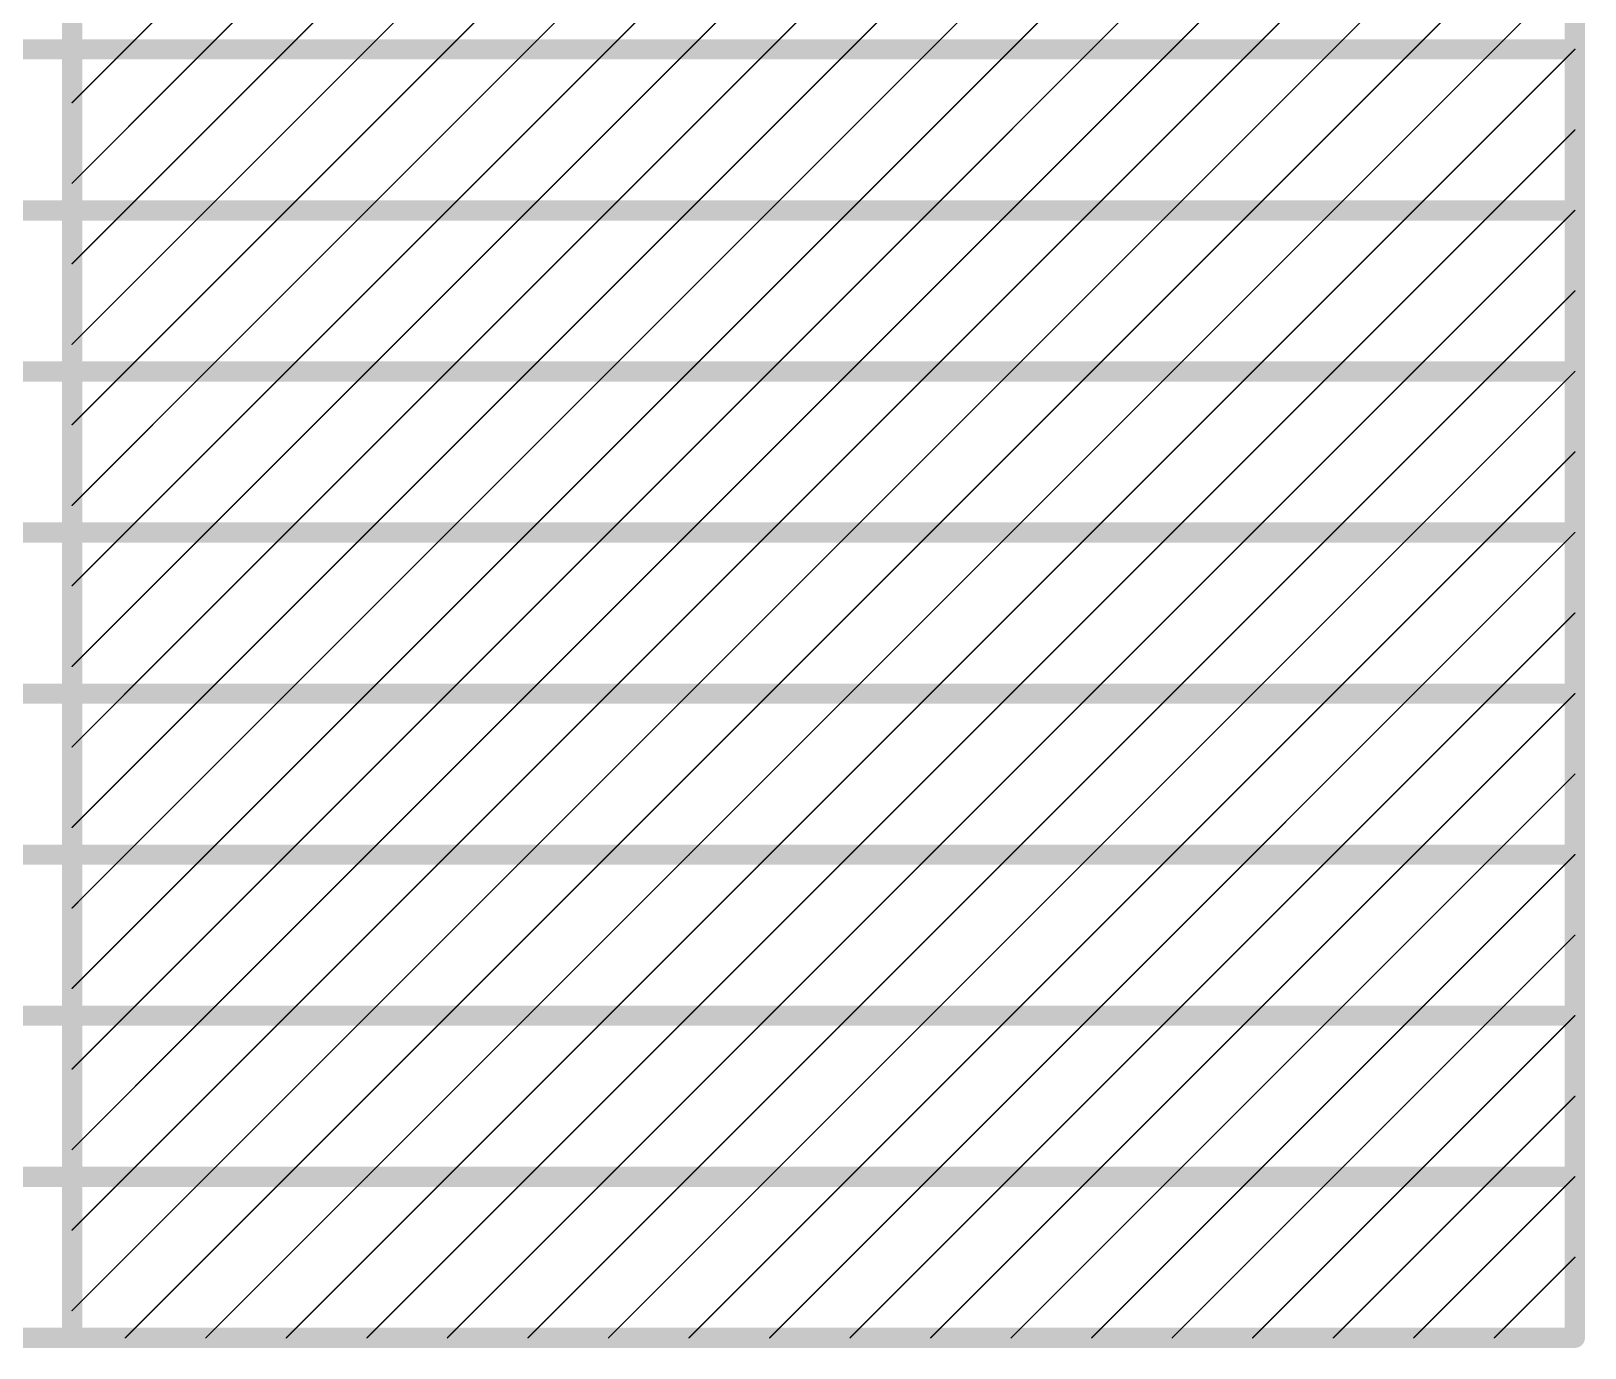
# Model space of a CAD drawing. Header units: inches. Extents: x -30 to 282, y -86 to 78.
# Drawn here: x 139.85 to 169.25, y -23.59 to 1.33 of the extents above; entities that cross this region are included whole.
import ezdxf

# ---------------------------------------------------------------- set-up
doc = ezdxf.new("R2010")
doc.units = ezdxf.units.IN
doc.layers.add('Fabrication', color=76, linetype='Continuous')

msp = doc.modelspace()

# ---------------------------------------------------------------- linework, layer by layer
at = {"layer": 'Fabrication'}
for points, const_width in [([(140.624, -23.402), (140.624, 25.366)], 0.381), ([(169.063, -23.402), (169.063, 25.366)], 0.381), ([(141.631, 0.982), (144.679, 4.03)], 0.0254), ([(143.155, 0.982), (146.203, 4.03)], 0.0254), ([(144.679, 0.982), (147.727, 4.03)], 0.0254), ([(146.203, 0.982), (149.251, 4.03)], 0.0254), ([(147.727, 0.982), (150.775, 4.03)], 0.0254), ([(149.251, 0.982), (152.299, 4.03)], 0.0254), ([(150.775, 0.982), (153.823, 4.03)], 0.0254), ([(152.299, 0.982), (155.347, 4.03)], 0.0254), ([(153.823, 0.982), (156.871, 4.03)], 0.0254), ([(155.347, 0.982), (158.395, 4.03)], 0.0254), ([(156.871, 0.982), (159.919, 4.03)], 0.0254), ([(158.395, 0.982), (161.443, 4.03)], 0.0254), ([(159.919, 0.982), (162.967, 4.03)], 0.0254), ([(161.443, 0.982), (164.491, 4.03)], 0.0254), ([(162.967, 0.982), (166.015, 4.03)], 0.0254), ([(164.491, 0.982), (167.539, 4.03)], 0.0254), ([(166.015, 0.982), (169.063, 4.03)], 0.0254), ([(167.539, 0.982), (169.063, 2.506)], 0.0254), ([(126.149, 0.982), (140.624, 0.982)], 0.381), ([(140.624, 0.982), (169.063, 0.982)], 0.381), ([(140.624, -1.55), (143.155, 0.982)], 0.0254), ([(140.624, -0.026), (141.631, 0.982)], 0.0254), ([(141.631, -2.066), (144.679, 0.982)], 0.0254), ([(143.155, -2.066), (146.203, 0.982)], 0.0254), ([(144.679, -2.066), (147.727, 0.982)], 0.0254), ([(146.203, -2.066), (149.251, 0.982)], 0.0254), ([(147.727, -2.066), (150.775, 0.982)], 0.0254), ([(149.251, -2.066), (152.299, 0.982)], 0.0254), ([(150.775, -2.066), (153.823, 0.982)], 0.0254), ([(152.299, -2.066), (155.347, 0.982)], 0.0254), ([(153.823, -2.066), (156.871, 0.982)], 0.0254), ([(155.347, -2.066), (158.395, 0.982)], 0.0254), ([(156.871, -2.066), (159.919, 0.982)], 0.0254), ([(158.395, -2.066), (161.443, 0.982)], 0.0254), ([(159.919, -2.066), (162.967, 0.982)], 0.0254), ([(161.443, -2.066), (164.491, 0.982)], 0.0254), ([(162.967, -2.066), (166.015, 0.982)], 0.0254), ([(164.491, -2.066), (167.539, 0.982)], 0.0254), ([(166.015, -2.066), (169.063, 0.982)], 0.0254), ([(167.539, -2.066), (169.063, -0.542)], 0.0254), ([(126.149, -2.066), (140.624, -2.066)], 0.381), ([(140.624, -2.066), (169.063, -2.066)], 0.381), ([(140.624, -4.598), (143.155, -2.066)], 0.0254), ([(140.624, -3.074), (141.631, -2.066)], 0.0254), ([(141.631, -5.114), (144.679, -2.066)], 0.0254), ([(143.155, -5.114), (146.203, -2.066)], 0.0254), ([(144.679, -5.114), (147.727, -2.066)], 0.0254), ([(146.203, -5.114), (149.251, -2.066)], 0.0254), ([(147.727, -5.114), (150.775, -2.066)], 0.0254), ([(149.251, -5.114), (152.299, -2.066)], 0.0254), ([(150.775, -5.114), (153.823, -2.066)], 0.0254), ([(152.299, -5.114), (155.347, -2.066)], 0.0254), ([(153.823, -5.114), (156.871, -2.066)], 0.0254), ([(155.347, -5.114), (158.395, -2.066)], 0.0254), ([(156.871, -5.114), (159.919, -2.066)], 0.0254), ([(158.395, -5.114), (161.443, -2.066)], 0.0254), ([(159.919, -5.114), (162.967, -2.066)], 0.0254), ([(161.443, -5.114), (164.491, -2.066)], 0.0254), ([(162.967, -5.114), (166.015, -2.066)], 0.0254), ([(164.491, -5.114), (167.539, -2.066)], 0.0254), ([(166.015, -5.114), (169.063, -2.066)], 0.0254), ([(167.539, -5.114), (169.063, -3.59)], 0.0254), ([(126.149, -5.114), (140.624, -5.114)], 0.381), ([(140.624, -5.114), (169.063, -5.114)], 0.381), ([(140.624, -7.646), (143.155, -5.114)], 0.0254), ([(140.624, -6.122), (141.631, -5.114)], 0.0254), ([(141.631, -8.162), (144.679, -5.114)], 0.0254), ([(143.155, -8.162), (146.203, -5.114)], 0.0254), ([(144.679, -8.162), (147.727, -5.114)], 0.0254), ([(146.203, -8.162), (149.251, -5.114)], 0.0254), ([(147.727, -8.162), (150.775, -5.114)], 0.0254), ([(149.251, -8.162), (152.299, -5.114)], 0.0254), ([(150.775, -8.162), (153.823, -5.114)], 0.0254), ([(152.299, -8.162), (155.347, -5.114)], 0.0254), ([(153.823, -8.162), (156.871, -5.114)], 0.0254), ([(155.347, -8.162), (158.395, -5.114)], 0.0254), ([(156.871, -8.162), (159.919, -5.114)], 0.0254), ([(158.395, -8.162), (161.443, -5.114)], 0.0254), ([(159.919, -8.162), (162.967, -5.114)], 0.0254), ([(161.443, -8.162), (164.491, -5.114)], 0.0254), ([(162.967, -8.162), (166.015, -5.114)], 0.0254), ([(164.491, -8.162), (167.539, -5.114)], 0.0254), ([(166.015, -8.162), (169.063, -5.114)], 0.0254), ([(167.539, -8.162), (169.063, -6.638)], 0.0254), ([(126.149, -8.162), (140.624, -8.162)], 0.381), ([(140.624, -8.162), (169.063, -8.162)], 0.381), ([(140.624, -10.694), (143.155, -8.162)], 0.0254), ([(140.624, -9.17), (141.631, -8.162)], 0.0254), ([(141.631, -11.21), (144.679, -8.162)], 0.0254), ([(143.155, -11.21), (146.203, -8.162)], 0.0254), ([(144.679, -11.21), (147.727, -8.162)], 0.0254), ([(146.203, -11.21), (149.251, -8.162)], 0.0254), ([(147.727, -11.21), (150.775, -8.162)], 0.0254), ([(149.251, -11.21), (152.299, -8.162)], 0.0254), ([(150.775, -11.21), (153.823, -8.162)], 0.0254), ([(152.299, -11.21), (155.347, -8.162)], 0.0254), ([(153.823, -11.21), (156.871, -8.162)], 0.0254), ([(155.347, -11.21), (158.395, -8.162)], 0.0254), ([(156.871, -11.21), (159.919, -8.162)], 0.0254), ([(158.395, -11.21), (161.443, -8.162)], 0.0254), ([(159.919, -11.21), (162.967, -8.162)], 0.0254), ([(161.443, -11.21), (164.491, -8.162)], 0.0254), ([(162.967, -11.21), (166.015, -8.162)], 0.0254), ([(164.491, -11.21), (167.539, -8.162)], 0.0254), ([(166.015, -11.21), (169.063, -8.162)], 0.0254), ([(167.539, -11.21), (169.063, -9.686)], 0.0254), ([(126.149, -11.21), (140.624, -11.21)], 0.381), ([(140.624, -11.21), (169.063, -11.21)], 0.381), ([(140.624, -13.742), (143.155, -11.21)], 0.0254), ([(140.624, -12.218), (141.631, -11.21)], 0.0254), ([(141.631, -14.258), (144.679, -11.21)], 0.0254), ([(143.155, -14.258), (146.203, -11.21)], 0.0254), ([(144.679, -14.258), (147.727, -11.21)], 0.0254), ([(146.203, -14.258), (149.251, -11.21)], 0.0254), ([(147.727, -14.258), (150.775, -11.21)], 0.0254), ([(149.251, -14.258), (152.299, -11.21)], 0.0254), ([(150.775, -14.258), (153.823, -11.21)], 0.0254), ([(152.299, -14.258), (155.347, -11.21)], 0.0254), ([(153.823, -14.258), (156.871, -11.21)], 0.0254), ([(155.347, -14.258), (158.395, -11.21)], 0.0254), ([(156.871, -14.258), (159.919, -11.21)], 0.0254), ([(158.395, -14.258), (161.443, -11.21)], 0.0254), ([(159.919, -14.258), (162.967, -11.21)], 0.0254), ([(161.443, -14.258), (164.491, -11.21)], 0.0254), ([(162.967, -14.258), (166.015, -11.21)], 0.0254), ([(164.491, -14.258), (167.539, -11.21)], 0.0254), ([(166.015, -14.258), (169.063, -11.21)], 0.0254), ([(167.539, -14.258), (169.063, -12.734)], 0.0254), ([(126.149, -14.258), (140.624, -14.258)], 0.381), ([(140.624, -14.258), (169.063, -14.258)], 0.381), ([(140.624, -16.79), (143.155, -14.258)], 0.0254), ([(140.624, -15.266), (141.631, -14.258)], 0.0254), ([(141.631, -17.306), (144.679, -14.258)], 0.0254), ([(143.155, -17.306), (146.203, -14.258)], 0.0254), ([(144.679, -17.306), (147.727, -14.258)], 0.0254), ([(146.203, -17.306), (149.251, -14.258)], 0.0254), ([(147.727, -17.306), (150.775, -14.258)], 0.0254), ([(149.251, -17.306), (152.299, -14.258)], 0.0254), ([(150.775, -17.306), (153.823, -14.258)], 0.0254), ([(152.299, -17.306), (155.347, -14.258)], 0.0254), ([(153.823, -17.306), (156.871, -14.258)], 0.0254), ([(155.347, -17.306), (158.395, -14.258)], 0.0254), ([(156.871, -17.306), (159.919, -14.258)], 0.0254), ([(158.395, -17.306), (161.443, -14.258)], 0.0254), ([(159.919, -17.306), (162.967, -14.258)], 0.0254), ([(161.443, -17.306), (164.491, -14.258)], 0.0254), ([(162.967, -17.306), (166.015, -14.258)], 0.0254), ([(164.491, -17.306), (167.539, -14.258)], 0.0254), ([(166.015, -17.306), (169.063, -14.258)], 0.0254), ([(167.539, -17.306), (169.063, -15.782)], 0.0254), ([(126.149, -17.306), (140.624, -17.306)], 0.381), ([(140.624, -17.306), (169.063, -17.306)], 0.381), ([(140.624, -19.838), (143.155, -17.306)], 0.0254), ([(140.624, -18.314), (141.631, -17.306)], 0.0254), ([(141.631, -20.354), (144.679, -17.306)], 0.0254), ([(143.155, -20.354), (146.203, -17.306)], 0.0254), ([(144.679, -20.354), (147.727, -17.306)], 0.0254), ([(146.203, -20.354), (149.251, -17.306)], 0.0254), ([(147.727, -20.354), (150.775, -17.306)], 0.0254), ([(149.251, -20.354), (152.299, -17.306)], 0.0254), ([(150.775, -20.354), (153.823, -17.306)], 0.0254), ([(152.299, -20.354), (155.347, -17.306)], 0.0254), ([(153.823, -20.354), (156.871, -17.306)], 0.0254), ([(155.347, -20.354), (158.395, -17.306)], 0.0254), ([(156.871, -20.354), (159.919, -17.306)], 0.0254), ([(158.395, -20.354), (161.443, -17.306)], 0.0254), ([(159.919, -20.354), (162.967, -17.306)], 0.0254), ([(161.443, -20.354), (164.491, -17.306)], 0.0254), ([(162.967, -20.354), (166.015, -17.306)], 0.0254), ([(164.491, -20.354), (167.539, -17.306)], 0.0254), ([(166.015, -20.354), (169.063, -17.306)], 0.0254), ([(167.539, -20.354), (169.063, -18.83)], 0.0254), ([(126.149, -20.354), (140.624, -20.354)], 0.381), ([(140.624, -20.354), (169.063, -20.354)], 0.381), ([(140.624, -22.886), (143.155, -20.354)], 0.0254), ([(140.624, -21.362), (141.631, -20.354)], 0.0254), ([(141.631, -23.402), (144.679, -20.354)], 0.0254), ([(143.155, -23.402), (146.203, -20.354)], 0.0254), ([(144.679, -23.402), (147.727, -20.354)], 0.0254), ([(146.203, -23.402), (149.251, -20.354)], 0.0254), ([(147.727, -23.402), (150.775, -20.354)], 0.0254), ([(149.251, -23.402), (152.299, -20.354)], 0.0254), ([(150.775, -23.402), (153.823, -20.354)], 0.0254), ([(152.299, -23.402), (155.347, -20.354)], 0.0254), ([(153.823, -23.402), (156.871, -20.354)], 0.0254), ([(155.347, -23.402), (158.395, -20.354)], 0.0254), ([(156.871, -23.402), (159.919, -20.354)], 0.0254), ([(158.395, -23.402), (161.443, -20.354)], 0.0254), ([(159.919, -23.402), (162.967, -20.354)], 0.0254), ([(161.443, -23.402), (164.491, -20.354)], 0.0254), ([(162.967, -23.402), (166.015, -20.354)], 0.0254), ([(164.491, -23.402), (167.539, -20.354)], 0.0254), ([(166.015, -23.402), (169.063, -20.354)], 0.0254), ([(167.539, -23.402), (169.063, -21.878)], 0.0254), ([(126.149, -23.402), (140.624, -23.402)], 0.381), ([(140.624, -23.402), (169.063, -23.402)], 0.381)]:
    msp.add_lwpolyline(points, dxfattribs=dict(at, const_width=const_width))
for points, const_width in [([(140.528, 0.982, 1), (140.719, 0.982, 1)], 0.191), ([(140.528, 0.982, 1), (140.719, 0.982, 1)], 0.191), ([(141.625, 0.982, 1), (141.638, 0.982, 1)], 0.0127), ([(141.625, 0.982, 1), (141.638, 0.982, 1)], 0.0127), ([(143.149, 0.982, 1), (143.162, 0.982, 1)], 0.0127), ([(143.149, 0.982, 1), (143.162, 0.982, 1)], 0.0127), ([(144.673, 0.982, 1), (144.686, 0.982, 1)], 0.0127), ([(144.673, 0.982, 1), (144.686, 0.982, 1)], 0.0127), ([(146.197, 0.982, 1), (146.21, 0.982, 1)], 0.0127), ([(146.197, 0.982, 1), (146.21, 0.982, 1)], 0.0127), ([(147.721, 0.982, 1), (147.734, 0.982, 1)], 0.0127), ([(147.721, 0.982, 1), (147.734, 0.982, 1)], 0.0127), ([(149.245, 0.982, 1), (149.258, 0.982, 1)], 0.0127), ([(149.245, 0.982, 1), (149.258, 0.982, 1)], 0.0127), ([(150.769, 0.982, 1), (150.782, 0.982, 1)], 0.0127), ([(150.769, 0.982, 1), (150.782, 0.982, 1)], 0.0127), ([(152.293, 0.982, 1), (152.306, 0.982, 1)], 0.0127), ([(152.293, 0.982, 1), (152.306, 0.982, 1)], 0.0127), ([(153.817, 0.982, 1), (153.83, 0.982, 1)], 0.0127), ([(153.817, 0.982, 1), (153.83, 0.982, 1)], 0.0127), ([(155.341, 0.982, 1), (155.354, 0.982, 1)], 0.0127), ([(155.341, 0.982, 1), (155.354, 0.982, 1)], 0.0127), ([(156.865, 0.982, 1), (156.878, 0.982, 1)], 0.0127), ([(156.865, 0.982, 1), (156.878, 0.982, 1)], 0.0127), ([(158.389, 0.982, 1), (158.402, 0.982, 1)], 0.0127), ([(158.389, 0.982, 1), (158.402, 0.982, 1)], 0.0127), ([(159.913, 0.982, 1), (159.926, 0.982, 1)], 0.0127), ([(159.913, 0.982, 1), (159.926, 0.982, 1)], 0.0127), ([(161.437, 0.982, 1), (161.45, 0.982, 1)], 0.0127), ([(161.437, 0.982, 1), (161.45, 0.982, 1)], 0.0127), ([(162.961, 0.982, 1), (162.974, 0.982, 1)], 0.0127), ([(162.961, 0.982, 1), (162.974, 0.982, 1)], 0.0127), ([(164.485, 0.982, 1), (164.498, 0.982, 1)], 0.0127), ([(164.485, 0.982, 1), (164.498, 0.982, 1)], 0.0127), ([(166.009, 0.982, 1), (166.022, 0.982, 1)], 0.0127), ([(166.009, 0.982, 1), (166.022, 0.982, 1)], 0.0127), ([(167.533, 0.982, 1), (167.546, 0.982, 1)], 0.0127), ([(167.533, 0.982, 1), (167.546, 0.982, 1)], 0.0127), ([(168.968, 0.982, 1), (169.159, 0.982, 1)], 0.191), ([(169.057, 0.982, 1), (169.07, 0.982, 1)], 0.0127), ([(140.617, -0.026, 1), (140.63, -0.026, 1)], 0.0127), ([(169.057, -0.542, 1), (169.07, -0.542, 1)], 0.0127), ([(140.617, -1.55, 1), (140.63, -1.55, 1)], 0.0127), ([(140.528, -2.066, 1), (140.719, -2.066, 1)], 0.191), ([(140.528, -2.066, 1), (140.719, -2.066, 1)], 0.191), ([(141.625, -2.066, 1), (141.638, -2.066, 1)], 0.0127), ([(141.625, -2.066, 1), (141.638, -2.066, 1)], 0.0127), ([(143.149, -2.066, 1), (143.162, -2.066, 1)], 0.0127), ([(143.149, -2.066, 1), (143.162, -2.066, 1)], 0.0127), ([(144.673, -2.066, 1), (144.686, -2.066, 1)], 0.0127), ([(144.673, -2.066, 1), (144.686, -2.066, 1)], 0.0127), ([(146.197, -2.066, 1), (146.21, -2.066, 1)], 0.0127), ([(146.197, -2.066, 1), (146.21, -2.066, 1)], 0.0127), ([(147.721, -2.066, 1), (147.734, -2.066, 1)], 0.0127), ([(147.721, -2.066, 1), (147.734, -2.066, 1)], 0.0127), ([(149.245, -2.066, 1), (149.258, -2.066, 1)], 0.0127), ([(149.245, -2.066, 1), (149.258, -2.066, 1)], 0.0127), ([(150.769, -2.066, 1), (150.782, -2.066, 1)], 0.0127), ([(150.769, -2.066, 1), (150.782, -2.066, 1)], 0.0127), ([(152.293, -2.066, 1), (152.306, -2.066, 1)], 0.0127), ([(152.293, -2.066, 1), (152.306, -2.066, 1)], 0.0127), ([(153.817, -2.066, 1), (153.83, -2.066, 1)], 0.0127), ([(153.817, -2.066, 1), (153.83, -2.066, 1)], 0.0127), ([(155.341, -2.066, 1), (155.354, -2.066, 1)], 0.0127), ([(155.341, -2.066, 1), (155.354, -2.066, 1)], 0.0127), ([(156.865, -2.066, 1), (156.878, -2.066, 1)], 0.0127), ([(156.865, -2.066, 1), (156.878, -2.066, 1)], 0.0127), ([(158.389, -2.066, 1), (158.402, -2.066, 1)], 0.0127), ([(158.389, -2.066, 1), (158.402, -2.066, 1)], 0.0127), ([(159.913, -2.066, 1), (159.926, -2.066, 1)], 0.0127), ([(159.913, -2.066, 1), (159.926, -2.066, 1)], 0.0127), ([(161.437, -2.066, 1), (161.45, -2.066, 1)], 0.0127), ([(161.437, -2.066, 1), (161.45, -2.066, 1)], 0.0127), ([(162.961, -2.066, 1), (162.974, -2.066, 1)], 0.0127), ([(162.961, -2.066, 1), (162.974, -2.066, 1)], 0.0127), ([(164.485, -2.066, 1), (164.498, -2.066, 1)], 0.0127), ([(164.485, -2.066, 1), (164.498, -2.066, 1)], 0.0127), ([(166.009, -2.066, 1), (166.022, -2.066, 1)], 0.0127), ([(166.009, -2.066, 1), (166.022, -2.066, 1)], 0.0127), ([(167.533, -2.066, 1), (167.546, -2.066, 1)], 0.0127), ([(167.533, -2.066, 1), (167.546, -2.066, 1)], 0.0127), ([(168.968, -2.066, 1), (169.159, -2.066, 1)], 0.191), ([(169.057, -2.066, 1), (169.07, -2.066, 1)], 0.0127), ([(140.617, -3.074, 1), (140.63, -3.074, 1)], 0.0127), ([(169.057, -3.59, 1), (169.07, -3.59, 1)], 0.0127), ([(140.617, -4.598, 1), (140.63, -4.598, 1)], 0.0127), ([(140.528, -5.114, 1), (140.719, -5.114, 1)], 0.191), ([(140.528, -5.114, 1), (140.719, -5.114, 1)], 0.191), ([(168.968, -5.114, 1), (169.159, -5.114, 1)], 0.191), ([(141.625, -5.114, 1), (141.638, -5.114, 1)], 0.0127), ([(141.625, -5.114, 1), (141.638, -5.114, 1)], 0.0127), ([(143.149, -5.114, 1), (143.162, -5.114, 1)], 0.0127), ([(143.149, -5.114, 1), (143.162, -5.114, 1)], 0.0127), ([(144.673, -5.114, 1), (144.686, -5.114, 1)], 0.0127), ([(144.673, -5.114, 1), (144.686, -5.114, 1)], 0.0127), ([(146.197, -5.114, 1), (146.21, -5.114, 1)], 0.0127), ([(146.197, -5.114, 1), (146.21, -5.114, 1)], 0.0127), ([(147.721, -5.114, 1), (147.734, -5.114, 1)], 0.0127), ([(147.721, -5.114, 1), (147.734, -5.114, 1)], 0.0127), ([(149.245, -5.114, 1), (149.258, -5.114, 1)], 0.0127), ([(149.245, -5.114, 1), (149.258, -5.114, 1)], 0.0127), ([(150.769, -5.114, 1), (150.782, -5.114, 1)], 0.0127), ([(150.769, -5.114, 1), (150.782, -5.114, 1)], 0.0127), ([(152.293, -5.114, 1), (152.306, -5.114, 1)], 0.0127), ([(152.293, -5.114, 1), (152.306, -5.114, 1)], 0.0127), ([(153.817, -5.114, 1), (153.83, -5.114, 1)], 0.0127), ([(153.817, -5.114, 1), (153.83, -5.114, 1)], 0.0127), ([(155.341, -5.114, 1), (155.354, -5.114, 1)], 0.0127), ([(155.341, -5.114, 1), (155.354, -5.114, 1)], 0.0127), ([(156.865, -5.114, 1), (156.878, -5.114, 1)], 0.0127), ([(156.865, -5.114, 1), (156.878, -5.114, 1)], 0.0127), ([(158.389, -5.114, 1), (158.402, -5.114, 1)], 0.0127), ([(158.389, -5.114, 1), (158.402, -5.114, 1)], 0.0127), ([(159.913, -5.114, 1), (159.926, -5.114, 1)], 0.0127), ([(159.913, -5.114, 1), (159.926, -5.114, 1)], 0.0127), ([(161.437, -5.114, 1), (161.45, -5.114, 1)], 0.0127), ([(161.437, -5.114, 1), (161.45, -5.114, 1)], 0.0127), ([(162.961, -5.114, 1), (162.974, -5.114, 1)], 0.0127), ([(162.961, -5.114, 1), (162.974, -5.114, 1)], 0.0127), ([(164.485, -5.114, 1), (164.498, -5.114, 1)], 0.0127), ([(164.485, -5.114, 1), (164.498, -5.114, 1)], 0.0127), ([(166.009, -5.114, 1), (166.022, -5.114, 1)], 0.0127), ([(166.009, -5.114, 1), (166.022, -5.114, 1)], 0.0127), ([(167.533, -5.114, 1), (167.546, -5.114, 1)], 0.0127), ([(167.533, -5.114, 1), (167.546, -5.114, 1)], 0.0127), ([(169.057, -5.114, 1), (169.07, -5.114, 1)], 0.0127), ([(140.617, -6.122, 1), (140.63, -6.122, 1)], 0.0127), ([(169.057, -6.638, 1), (169.07, -6.638, 1)], 0.0127), ([(140.617, -7.646, 1), (140.63, -7.646, 1)], 0.0127), ([(140.528, -8.162, 1), (140.719, -8.162, 1)], 0.191), ([(140.528, -8.162, 1), (140.719, -8.162, 1)], 0.191), ([(141.625, -8.162, 1), (141.638, -8.162, 1)], 0.0127), ([(141.625, -8.162, 1), (141.638, -8.162, 1)], 0.0127), ([(143.149, -8.162, 1), (143.162, -8.162, 1)], 0.0127), ([(143.149, -8.162, 1), (143.162, -8.162, 1)], 0.0127), ([(144.673, -8.162, 1), (144.686, -8.162, 1)], 0.0127), ([(144.673, -8.162, 1), (144.686, -8.162, 1)], 0.0127), ([(146.197, -8.162, 1), (146.21, -8.162, 1)], 0.0127), ([(146.197, -8.162, 1), (146.21, -8.162, 1)], 0.0127), ([(147.721, -8.162, 1), (147.734, -8.162, 1)], 0.0127), ([(147.721, -8.162, 1), (147.734, -8.162, 1)], 0.0127), ([(149.245, -8.162, 1), (149.258, -8.162, 1)], 0.0127), ([(149.245, -8.162, 1), (149.258, -8.162, 1)], 0.0127), ([(150.769, -8.162, 1), (150.782, -8.162, 1)], 0.0127), ([(150.769, -8.162, 1), (150.782, -8.162, 1)], 0.0127), ([(152.293, -8.162, 1), (152.306, -8.162, 1)], 0.0127), ([(152.293, -8.162, 1), (152.306, -8.162, 1)], 0.0127), ([(153.817, -8.162, 1), (153.83, -8.162, 1)], 0.0127), ([(153.817, -8.162, 1), (153.83, -8.162, 1)], 0.0127), ([(155.341, -8.162, 1), (155.354, -8.162, 1)], 0.0127), ([(155.341, -8.162, 1), (155.354, -8.162, 1)], 0.0127), ([(156.865, -8.162, 1), (156.878, -8.162, 1)], 0.0127), ([(156.865, -8.162, 1), (156.878, -8.162, 1)], 0.0127), ([(158.389, -8.162, 1), (158.402, -8.162, 1)], 0.0127), ([(158.389, -8.162, 1), (158.402, -8.162, 1)], 0.0127), ([(159.913, -8.162, 1), (159.926, -8.162, 1)], 0.0127), ([(159.913, -8.162, 1), (159.926, -8.162, 1)], 0.0127), ([(161.437, -8.162, 1), (161.45, -8.162, 1)], 0.0127), ([(161.437, -8.162, 1), (161.45, -8.162, 1)], 0.0127), ([(162.961, -8.162, 1), (162.974, -8.162, 1)], 0.0127), ([(162.961, -8.162, 1), (162.974, -8.162, 1)], 0.0127), ([(164.485, -8.162, 1), (164.498, -8.162, 1)], 0.0127), ([(164.485, -8.162, 1), (164.498, -8.162, 1)], 0.0127), ([(166.009, -8.162, 1), (166.022, -8.162, 1)], 0.0127), ([(166.009, -8.162, 1), (166.022, -8.162, 1)], 0.0127), ([(167.533, -8.162, 1), (167.546, -8.162, 1)], 0.0127), ([(167.533, -8.162, 1), (167.546, -8.162, 1)], 0.0127), ([(168.968, -8.162, 1), (169.159, -8.162, 1)], 0.191), ([(169.057, -8.162, 1), (169.07, -8.162, 1)], 0.0127), ([(140.617, -9.17, 1), (140.63, -9.17, 1)], 0.0127), ([(169.057, -9.686, 1), (169.07, -9.686, 1)], 0.0127), ([(140.617, -10.694, 1), (140.63, -10.694, 1)], 0.0127), ([(140.528, -11.21, 1), (140.719, -11.21, 1)], 0.191), ([(140.528, -11.21, 1), (140.719, -11.21, 1)], 0.191), ([(168.968, -11.21, 1), (169.159, -11.21, 1)], 0.191), ([(141.625, -11.21, 1), (141.638, -11.21, 1)], 0.0127), ([(141.625, -11.21, 1), (141.638, -11.21, 1)], 0.0127), ([(143.149, -11.21, 1), (143.162, -11.21, 1)], 0.0127), ([(143.149, -11.21, 1), (143.162, -11.21, 1)], 0.0127), ([(144.673, -11.21, 1), (144.686, -11.21, 1)], 0.0127), ([(144.673, -11.21, 1), (144.686, -11.21, 1)], 0.0127), ([(146.197, -11.21, 1), (146.21, -11.21, 1)], 0.0127), ([(146.197, -11.21, 1), (146.21, -11.21, 1)], 0.0127), ([(147.721, -11.21, 1), (147.734, -11.21, 1)], 0.0127), ([(147.721, -11.21, 1), (147.734, -11.21, 1)], 0.0127), ([(149.245, -11.21, 1), (149.258, -11.21, 1)], 0.0127), ([(149.245, -11.21, 1), (149.258, -11.21, 1)], 0.0127), ([(150.769, -11.21, 1), (150.782, -11.21, 1)], 0.0127), ([(150.769, -11.21, 1), (150.782, -11.21, 1)], 0.0127), ([(152.293, -11.21, 1), (152.306, -11.21, 1)], 0.0127), ([(152.293, -11.21, 1), (152.306, -11.21, 1)], 0.0127), ([(153.817, -11.21, 1), (153.83, -11.21, 1)], 0.0127), ([(153.817, -11.21, 1), (153.83, -11.21, 1)], 0.0127), ([(155.341, -11.21, 1), (155.354, -11.21, 1)], 0.0127), ([(155.341, -11.21, 1), (155.354, -11.21, 1)], 0.0127), ([(156.865, -11.21, 1), (156.878, -11.21, 1)], 0.0127), ([(156.865, -11.21, 1), (156.878, -11.21, 1)], 0.0127), ([(158.389, -11.21, 1), (158.402, -11.21, 1)], 0.0127), ([(158.389, -11.21, 1), (158.402, -11.21, 1)], 0.0127), ([(159.913, -11.21, 1), (159.926, -11.21, 1)], 0.0127), ([(159.913, -11.21, 1), (159.926, -11.21, 1)], 0.0127), ([(161.437, -11.21, 1), (161.45, -11.21, 1)], 0.0127), ([(161.437, -11.21, 1), (161.45, -11.21, 1)], 0.0127), ([(162.961, -11.21, 1), (162.974, -11.21, 1)], 0.0127), ([(162.961, -11.21, 1), (162.974, -11.21, 1)], 0.0127), ([(164.485, -11.21, 1), (164.498, -11.21, 1)], 0.0127), ([(164.485, -11.21, 1), (164.498, -11.21, 1)], 0.0127), ([(166.009, -11.21, 1), (166.022, -11.21, 1)], 0.0127), ([(166.009, -11.21, 1), (166.022, -11.21, 1)], 0.0127), ([(167.533, -11.21, 1), (167.546, -11.21, 1)], 0.0127), ([(167.533, -11.21, 1), (167.546, -11.21, 1)], 0.0127), ([(169.057, -11.21, 1), (169.07, -11.21, 1)], 0.0127), ([(140.617, -12.218, 1), (140.63, -12.218, 1)], 0.0127), ([(169.057, -12.734, 1), (169.07, -12.734, 1)], 0.0127), ([(140.617, -13.742, 1), (140.63, -13.742, 1)], 0.0127), ([(140.528, -14.258, 1), (140.719, -14.258, 1)], 0.191), ([(140.528, -14.258, 1), (140.719, -14.258, 1)], 0.191), ([(168.968, -14.258, 1), (169.159, -14.258, 1)], 0.191), ([(141.625, -14.258, 1), (141.638, -14.258, 1)], 0.0127), ([(141.625, -14.258, 1), (141.638, -14.258, 1)], 0.0127), ([(143.149, -14.258, 1), (143.162, -14.258, 1)], 0.0127), ([(143.149, -14.258, 1), (143.162, -14.258, 1)], 0.0127), ([(144.673, -14.258, 1), (144.686, -14.258, 1)], 0.0127), ([(144.673, -14.258, 1), (144.686, -14.258, 1)], 0.0127), ([(146.197, -14.258, 1), (146.21, -14.258, 1)], 0.0127), ([(146.197, -14.258, 1), (146.21, -14.258, 1)], 0.0127), ([(147.721, -14.258, 1), (147.734, -14.258, 1)], 0.0127), ([(147.721, -14.258, 1), (147.734, -14.258, 1)], 0.0127), ([(149.245, -14.258, 1), (149.258, -14.258, 1)], 0.0127), ([(149.245, -14.258, 1), (149.258, -14.258, 1)], 0.0127), ([(150.769, -14.258, 1), (150.782, -14.258, 1)], 0.0127), ([(150.769, -14.258, 1), (150.782, -14.258, 1)], 0.0127), ([(152.293, -14.258, 1), (152.306, -14.258, 1)], 0.0127), ([(152.293, -14.258, 1), (152.306, -14.258, 1)], 0.0127), ([(153.817, -14.258, 1), (153.83, -14.258, 1)], 0.0127), ([(153.817, -14.258, 1), (153.83, -14.258, 1)], 0.0127), ([(155.341, -14.258, 1), (155.354, -14.258, 1)], 0.0127), ([(155.341, -14.258, 1), (155.354, -14.258, 1)], 0.0127), ([(156.865, -14.258, 1), (156.878, -14.258, 1)], 0.0127), ([(156.865, -14.258, 1), (156.878, -14.258, 1)], 0.0127), ([(158.389, -14.258, 1), (158.402, -14.258, 1)], 0.0127), ([(158.389, -14.258, 1), (158.402, -14.258, 1)], 0.0127), ([(159.913, -14.258, 1), (159.926, -14.258, 1)], 0.0127), ([(159.913, -14.258, 1), (159.926, -14.258, 1)], 0.0127), ([(161.437, -14.258, 1), (161.45, -14.258, 1)], 0.0127), ([(161.437, -14.258, 1), (161.45, -14.258, 1)], 0.0127), ([(162.961, -14.258, 1), (162.974, -14.258, 1)], 0.0127), ([(162.961, -14.258, 1), (162.974, -14.258, 1)], 0.0127), ([(164.485, -14.258, 1), (164.498, -14.258, 1)], 0.0127), ([(164.485, -14.258, 1), (164.498, -14.258, 1)], 0.0127), ([(166.009, -14.258, 1), (166.022, -14.258, 1)], 0.0127), ([(166.009, -14.258, 1), (166.022, -14.258, 1)], 0.0127), ([(167.533, -14.258, 1), (167.546, -14.258, 1)], 0.0127), ([(167.533, -14.258, 1), (167.546, -14.258, 1)], 0.0127), ([(169.057, -14.258, 1), (169.07, -14.258, 1)], 0.0127), ([(140.617, -15.266, 1), (140.63, -15.266, 1)], 0.0127), ([(169.057, -15.782, 1), (169.07, -15.782, 1)], 0.0127), ([(140.617, -16.79, 1), (140.63, -16.79, 1)], 0.0127), ([(140.528, -17.306, 1), (140.719, -17.306, 1)], 0.191), ([(140.528, -17.306, 1), (140.719, -17.306, 1)], 0.191), ([(141.625, -17.306, 1), (141.638, -17.306, 1)], 0.0127), ([(141.625, -17.306, 1), (141.638, -17.306, 1)], 0.0127), ([(143.149, -17.306, 1), (143.162, -17.306, 1)], 0.0127), ([(143.149, -17.306, 1), (143.162, -17.306, 1)], 0.0127), ([(144.673, -17.306, 1), (144.686, -17.306, 1)], 0.0127), ([(144.673, -17.306, 1), (144.686, -17.306, 1)], 0.0127), ([(146.197, -17.306, 1), (146.21, -17.306, 1)], 0.0127), ([(146.197, -17.306, 1), (146.21, -17.306, 1)], 0.0127), ([(147.721, -17.306, 1), (147.734, -17.306, 1)], 0.0127), ([(147.721, -17.306, 1), (147.734, -17.306, 1)], 0.0127), ([(149.245, -17.306, 1), (149.258, -17.306, 1)], 0.0127), ([(149.245, -17.306, 1), (149.258, -17.306, 1)], 0.0127), ([(150.769, -17.306, 1), (150.782, -17.306, 1)], 0.0127), ([(150.769, -17.306, 1), (150.782, -17.306, 1)], 0.0127), ([(152.293, -17.306, 1), (152.306, -17.306, 1)], 0.0127), ([(152.293, -17.306, 1), (152.306, -17.306, 1)], 0.0127), ([(153.817, -17.306, 1), (153.83, -17.306, 1)], 0.0127), ([(153.817, -17.306, 1), (153.83, -17.306, 1)], 0.0127), ([(155.341, -17.306, 1), (155.354, -17.306, 1)], 0.0127), ([(155.341, -17.306, 1), (155.354, -17.306, 1)], 0.0127), ([(156.865, -17.306, 1), (156.878, -17.306, 1)], 0.0127), ([(156.865, -17.306, 1), (156.878, -17.306, 1)], 0.0127), ([(158.389, -17.306, 1), (158.402, -17.306, 1)], 0.0127), ([(158.389, -17.306, 1), (158.402, -17.306, 1)], 0.0127), ([(159.913, -17.306, 1), (159.926, -17.306, 1)], 0.0127), ([(159.913, -17.306, 1), (159.926, -17.306, 1)], 0.0127), ([(161.437, -17.306, 1), (161.45, -17.306, 1)], 0.0127), ([(161.437, -17.306, 1), (161.45, -17.306, 1)], 0.0127), ([(162.961, -17.306, 1), (162.974, -17.306, 1)], 0.0127), ([(162.961, -17.306, 1), (162.974, -17.306, 1)], 0.0127), ([(164.485, -17.306, 1), (164.498, -17.306, 1)], 0.0127), ([(164.485, -17.306, 1), (164.498, -17.306, 1)], 0.0127), ([(166.009, -17.306, 1), (166.022, -17.306, 1)], 0.0127), ([(166.009, -17.306, 1), (166.022, -17.306, 1)], 0.0127), ([(167.533, -17.306, 1), (167.546, -17.306, 1)], 0.0127), ([(167.533, -17.306, 1), (167.546, -17.306, 1)], 0.0127), ([(168.968, -17.306, 1), (169.159, -17.306, 1)], 0.191), ([(169.057, -17.306, 1), (169.07, -17.306, 1)], 0.0127), ([(140.617, -18.314, 1), (140.63, -18.314, 1)], 0.0127), ([(169.057, -18.83, 1), (169.07, -18.83, 1)], 0.0127), ([(140.617, -19.838, 1), (140.63, -19.838, 1)], 0.0127), ([(140.528, -20.354, 1), (140.719, -20.354, 1)], 0.191), ([(140.528, -20.354, 1), (140.719, -20.354, 1)], 0.191), ([(168.968, -20.354, 1), (169.159, -20.354, 1)], 0.191), ([(141.625, -20.354, 1), (141.638, -20.354, 1)], 0.0127), ([(141.625, -20.354, 1), (141.638, -20.354, 1)], 0.0127), ([(143.149, -20.354, 1), (143.162, -20.354, 1)], 0.0127), ([(143.149, -20.354, 1), (143.162, -20.354, 1)], 0.0127), ([(144.673, -20.354, 1), (144.686, -20.354, 1)], 0.0127), ([(144.673, -20.354, 1), (144.686, -20.354, 1)], 0.0127), ([(146.197, -20.354, 1), (146.21, -20.354, 1)], 0.0127), ([(146.197, -20.354, 1), (146.21, -20.354, 1)], 0.0127), ([(147.721, -20.354, 1), (147.734, -20.354, 1)], 0.0127), ([(147.721, -20.354, 1), (147.734, -20.354, 1)], 0.0127), ([(149.245, -20.354, 1), (149.258, -20.354, 1)], 0.0127), ([(149.245, -20.354, 1), (149.258, -20.354, 1)], 0.0127), ([(150.769, -20.354, 1), (150.782, -20.354, 1)], 0.0127), ([(150.769, -20.354, 1), (150.782, -20.354, 1)], 0.0127), ([(152.293, -20.354, 1), (152.306, -20.354, 1)], 0.0127), ([(152.293, -20.354, 1), (152.306, -20.354, 1)], 0.0127), ([(153.817, -20.354, 1), (153.83, -20.354, 1)], 0.0127), ([(153.817, -20.354, 1), (153.83, -20.354, 1)], 0.0127), ([(155.341, -20.354, 1), (155.354, -20.354, 1)], 0.0127), ([(155.341, -20.354, 1), (155.354, -20.354, 1)], 0.0127), ([(156.865, -20.354, 1), (156.878, -20.354, 1)], 0.0127), ([(156.865, -20.354, 1), (156.878, -20.354, 1)], 0.0127), ([(158.389, -20.354, 1), (158.402, -20.354, 1)], 0.0127), ([(158.389, -20.354, 1), (158.402, -20.354, 1)], 0.0127), ([(159.913, -20.354, 1), (159.926, -20.354, 1)], 0.0127), ([(159.913, -20.354, 1), (159.926, -20.354, 1)], 0.0127), ([(161.437, -20.354, 1), (161.45, -20.354, 1)], 0.0127), ([(161.437, -20.354, 1), (161.45, -20.354, 1)], 0.0127), ([(162.961, -20.354, 1), (162.974, -20.354, 1)], 0.0127), ([(162.961, -20.354, 1), (162.974, -20.354, 1)], 0.0127), ([(164.485, -20.354, 1), (164.498, -20.354, 1)], 0.0127), ([(164.485, -20.354, 1), (164.498, -20.354, 1)], 0.0127), ([(166.009, -20.354, 1), (166.022, -20.354, 1)], 0.0127), ([(166.009, -20.354, 1), (166.022, -20.354, 1)], 0.0127), ([(167.533, -20.354, 1), (167.546, -20.354, 1)], 0.0127), ([(167.533, -20.354, 1), (167.546, -20.354, 1)], 0.0127), ([(169.057, -20.354, 1), (169.07, -20.354, 1)], 0.0127), ([(140.617, -21.362, 1), (140.63, -21.362, 1)], 0.0127), ([(169.057, -21.878, 1), (169.07, -21.878, 1)], 0.0127), ([(140.617, -22.886, 1), (140.63, -22.886, 1)], 0.0127), ([(140.528, -23.402, 1), (140.719, -23.402, 1)], 0.191), ([(140.528, -23.402, 1), (140.719, -23.402, 1)], 0.191), ([(140.528, -23.402, 1), (140.719, -23.402, 1)], 0.191), ([(168.968, -23.402, 1), (169.159, -23.402, 1)], 0.191), ([(168.968, -23.402, 1), (169.159, -23.402, 1)], 0.191), ([(141.625, -23.402, 1), (141.638, -23.402, 1)], 0.0127), ([(143.149, -23.402, 1), (143.162, -23.402, 1)], 0.0127), ([(144.673, -23.402, 1), (144.686, -23.402, 1)], 0.0127), ([(146.197, -23.402, 1), (146.21, -23.402, 1)], 0.0127), ([(147.721, -23.402, 1), (147.734, -23.402, 1)], 0.0127), ([(149.245, -23.402, 1), (149.258, -23.402, 1)], 0.0127), ([(150.769, -23.402, 1), (150.782, -23.402, 1)], 0.0127), ([(152.293, -23.402, 1), (152.306, -23.402, 1)], 0.0127), ([(153.817, -23.402, 1), (153.83, -23.402, 1)], 0.0127), ([(155.341, -23.402, 1), (155.354, -23.402, 1)], 0.0127), ([(156.865, -23.402, 1), (156.878, -23.402, 1)], 0.0127), ([(158.389, -23.402, 1), (158.402, -23.402, 1)], 0.0127), ([(159.913, -23.402, 1), (159.926, -23.402, 1)], 0.0127), ([(161.437, -23.402, 1), (161.45, -23.402, 1)], 0.0127), ([(162.961, -23.402, 1), (162.974, -23.402, 1)], 0.0127), ([(164.485, -23.402, 1), (164.498, -23.402, 1)], 0.0127), ([(166.009, -23.402, 1), (166.022, -23.402, 1)], 0.0127), ([(167.533, -23.402, 1), (167.546, -23.402, 1)], 0.0127)]:
    msp.add_lwpolyline(points, format="xyb", close=True, dxfattribs=dict(at, const_width=const_width))

doc.saveas('drawing.dxf')
